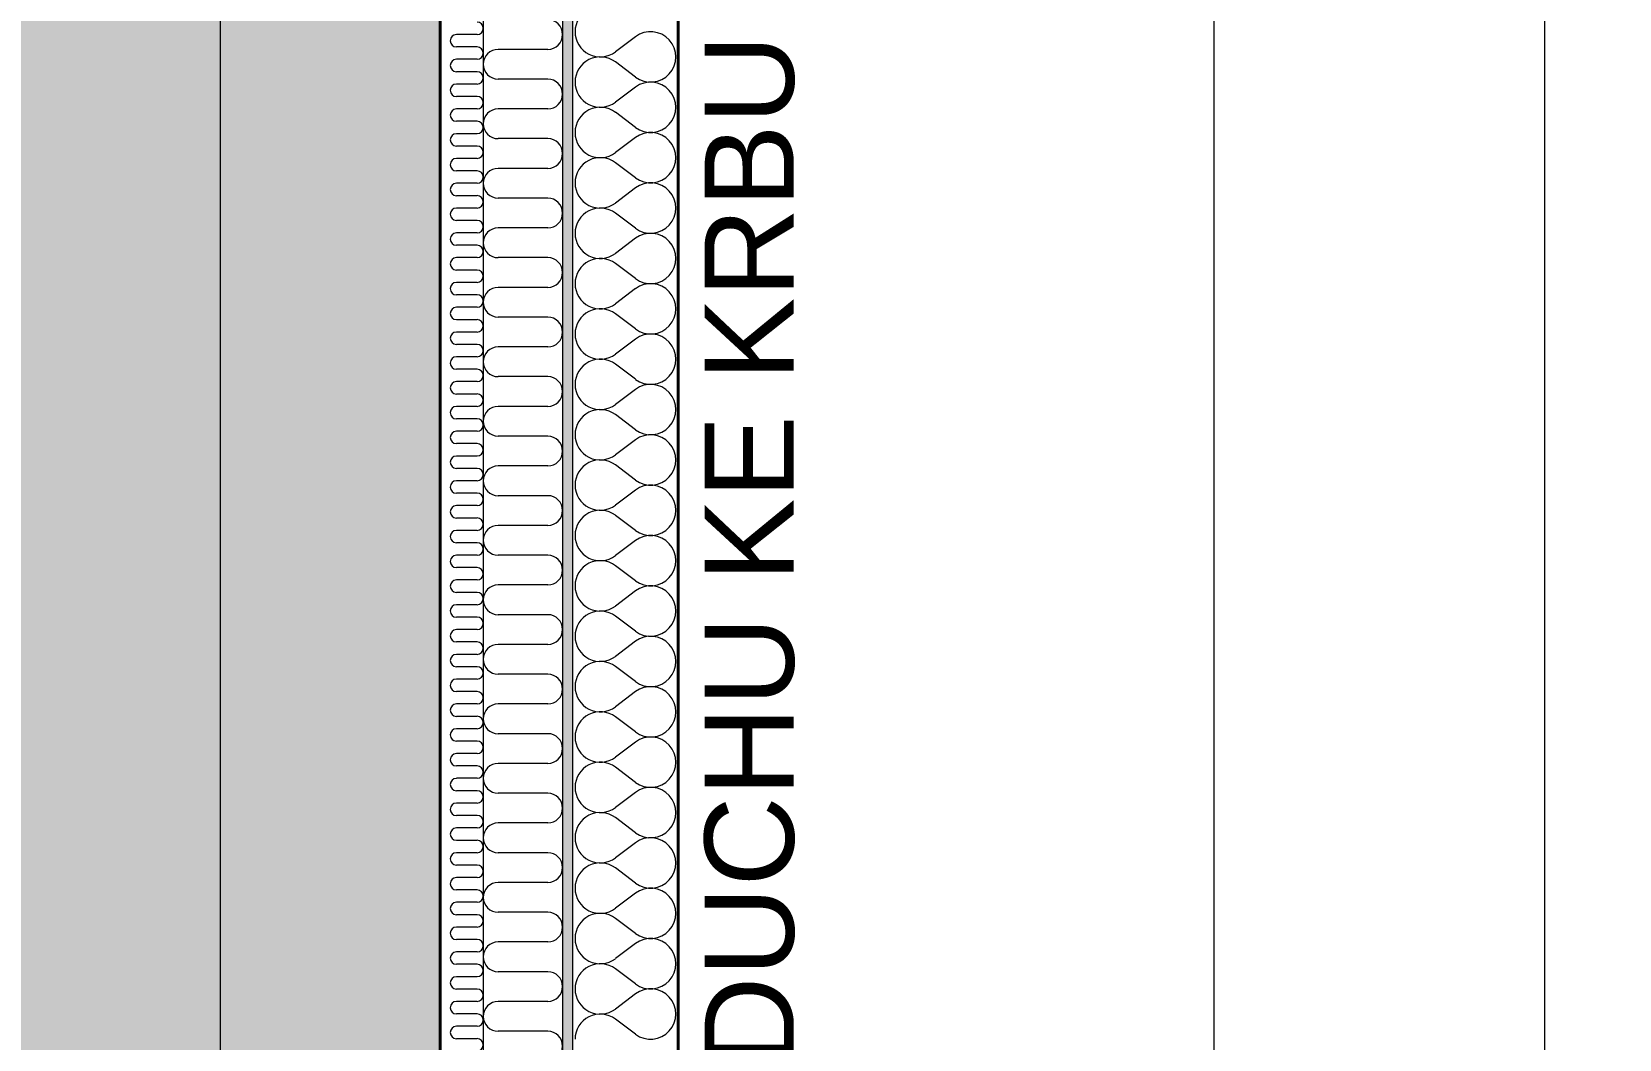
# Model space of a CAD drawing. Header units: millimetres. Extents: x -3100 to 17162, y -19566 to 10100.
# Drawn here: x 13482 to 15883, y -3657 to -2133 of the extents above; entities that cross this region are included whole.
import ezdxf

# ---------------------------------------------------------------- set-up
doc = ezdxf.new("R2010")
doc.units = ezdxf.units.MM
doc.header["$MEASUREMENT"] = 0
doc.linetypes.add('Wipeout_Contour', pattern=[1000, 0, -1000])
for name, color, linetype in [('Externí - kresby a obrázky', 7, 'Continuous'), ('Konstrukce - svislé nosné', 7, 'Continuous'), ('Konstrukce – Dělicí čáry vrstev', 7, 'Continuous'), ('Kóty - SP', 7, 'Continuous'), ('Výplně – Řezové', 7, 'Continuous'), ('Zóny', 7, 'Continuous')]:
    doc.layers.add(name, color=color, linetype=linetype)
doc.styles.add('GENEROVANÝ_STYL_1', font='Arial.ttf')
doc.dimstyles.new('GENEROVANÝ_STYL__1', dxfattribs={"dimtxt": 134.999996, "dimasz": 114, "dimexe": 0.18, "dimexo": 0.0625, "dimgap": 0, "dimtad": 1, "dimtih": 1, "dimtoh": 1, "dimdec": 0, "dimzin": 0, "dimdsep": 46, "dimtxsty": 'GENEROVANÝ_STYL_1', "dimblk": 'ARROWHEAD_2', "dimblk1": 'ARROWHEAD_2', "dimblk2": 'ARROWHEAD_2', "dimcen": 0.09, "dimse1": 1, "dimse2": 1, "dimclrd": 256, "dimclre": 256, "dimclrt": 256, "dimazin": 0, "dimtfac": 1, "dimtdec": 4, "dimtmove": 0, "dimatfit": 3, "dimfxl": 1, "dimtolj": 1, "dimtzin": 0, "dimarcsym": 0})
doc.dimstyles.new('GENEROVANÝ_STYL__2', dxfattribs={"dimtxt": 134.999996, "dimasz": 114, "dimexe": 0.18, "dimexo": 0.0625, "dimgap": 0, "dimtad": 1, "dimdec": 0, "dimzin": 0, "dimdsep": 46, "dimtxsty": 'GENEROVANÝ_STYL_1', "dimblk": 'ARROWHEAD_2', "dimblk1": 'ARROWHEAD_2', "dimblk2": 'ARROWHEAD_2', "dimcen": 0.09, "dimse1": 1, "dimse2": 1, "dimclrd": 256, "dimclre": 256, "dimclrt": 256, "dimazin": 0, "dimtfac": 1, "dimtdec": 4, "dimtmove": 0, "dimatfit": 3, "dimfxl": 1, "dimtolj": 1, "dimtzin": 0, "dimarcsym": 0})
doc.dimstyles.new('GENEROVANÝ_STYL__4', dxfattribs={"dimtxt": 134.999996, "dimasz": 114, "dimexe": 0.18, "dimexo": 0.0625, "dimgap": 0, "dimtad": 1, "dimtih": 1, "dimtoh": 1, "dimdec": 0, "dimzin": 0, "dimdsep": 46, "dimtxsty": 'GENEROVANÝ_STYL_1', "dimblk": 'ARROWHEAD_2', "dimblk1": 'ARROWHEAD_2', "dimblk2": 'ARROWHEAD_2', "dimcen": 0.09, "dimse1": 1, "dimse2": 1, "dimclrd": 256, "dimclre": 256, "dimclrt": 256, "dimazin": 0, "dimtfac": 1, "dimtdec": 4, "dimtmove": 2, "dimatfit": 3, "dimfxl": 1, "dimtolj": 1, "dimtzin": 0, "dimarcsym": 0})
pattern_1 = [(0, (0, 0), (0, 56.25), [0, -56.25])]

# ---------------------------------------------------------------- blocks, each defined once
blk = doc.blocks.new('Obývací pokoj + KK_1.04_5', base_point=(11400, 3454))
at = {"layer": 'Zóny', "linetype": 'Continuous', "lineweight": 0, "true_color": 0xffffff}
blk.add_hatch(color=7, dxfattribs=at).paths.add_polyline_path([(9000, 4200), (9000, 2900), (8385, 2900), (8385, 0), (9000, 0), (9000, -5080), (14100, -5080), (14100, 4200)])
blk = doc.blocks.new('*X82')
at = {"layer": 'Výplně – Řezové', "color": 53, "linetype": 'Continuous', "lineweight": 13, "true_color": 0xeccf4f}
for p, q in [((14155.6, -2137.5), (14124.4, -2137.5)), ((14155.6, -2156.3), (14124.4, -2156.3)), ((14155.6, -2175), (14124.4, -2175)), ((14155.6, -2193.8), (14124.4, -2193.8)), ((14155.6, -2212.5), (14124.4, -2212.5)), ((14155.6, -2231.3), (14124.4, -2231.3)), ((14155.6, -2250), (14124.4, -2250)), ((14155.6, -2268.8), (14124.4, -2268.8)), ((14155.6, -2287.5), (14124.4, -2287.5)), ((14155.6, -2306.3), (14124.4, -2306.3)), ((14155.6, -2325), (14124.4, -2325)), ((14155.6, -2343.8), (14124.4, -2343.8)), ((14155.6, -2362.5), (14124.4, -2362.5)), ((14155.6, -2381.3), (14124.4, -2381.3)), ((14155.6, -2400), (14124.4, -2400)), ((14155.6, -2418.8), (14124.4, -2418.8)), ((14155.6, -2437.5), (14124.4, -2437.5)), ((14155.6, -2456.3), (14124.4, -2456.3)), ((14155.6, -2475), (14124.4, -2475)), ((14155.6, -2493.8), (14124.4, -2493.8)), ((14155.6, -2512.5), (14124.4, -2512.5)), ((14155.6, -2531.3), (14124.4, -2531.3)), ((14155.6, -2550), (14124.4, -2550)), ((14155.6, -2568.8), (14124.4, -2568.8)), ((14155.6, -2587.5), (14124.4, -2587.5)), ((14155.6, -2606.3), (14124.4, -2606.3)), ((14155.6, -2625), (14124.4, -2625)), ((14155.6, -2643.8), (14124.4, -2643.8)), ((14155.6, -2662.5), (14124.4, -2662.5)), ((14155.6, -2681.3), (14124.4, -2681.3)), ((14155.6, -2700), (14124.4, -2700)), ((14155.6, -2718.8), (14124.4, -2718.8)), ((14155.6, -2737.5), (14124.4, -2737.5)), ((14155.6, -2756.3), (14124.4, -2756.3)), ((14155.6, -2775), (14124.4, -2775)), ((14155.6, -2793.8), (14124.4, -2793.8)), ((14155.6, -2812.5), (14124.4, -2812.5)), ((14155.6, -2831.3), (14124.4, -2831.3)), ((14155.6, -2850), (14124.4, -2850)), ((14155.6, -2868.8), (14124.4, -2868.8)), ((14155.6, -2887.5), (14124.4, -2887.5)), ((14155.6, -2906.3), (14124.4, -2906.3)), ((14155.6, -2925), (14124.4, -2925)), ((14155.6, -2943.8), (14124.4, -2943.8)), ((14155.6, -2962.5), (14124.4, -2962.5)), ((14155.6, -2981.3), (14124.4, -2981.3)), ((14155.6, -3000), (14124.4, -3000)), ((14155.6, -3018.8), (14124.4, -3018.8)), ((14155.6, -3037.5), (14124.4, -3037.5)), ((14155.6, -3056.3), (14124.4, -3056.3)), ((14155.6, -3075), (14124.4, -3075)), ((14155.6, -3093.8), (14124.4, -3093.8)), ((14155.6, -3112.5), (14124.4, -3112.5)), ((14155.6, -3131.3), (14124.4, -3131.3)), ((14155.6, -3150), (14124.4, -3150)), ((14155.6, -3168.8), (14124.4, -3168.8)), ((14155.6, -3187.5), (14124.4, -3187.5)), ((14155.6, -3206.3), (14124.4, -3206.3)), ((14155.6, -3225), (14124.4, -3225)), ((14155.6, -3243.8), (14124.4, -3243.8)), ((14155.6, -3262.5), (14124.4, -3262.5)), ((14155.6, -3281.3), (14124.4, -3281.3)), ((14155.6, -3300), (14124.4, -3300)), ((14155.6, -3318.8), (14124.4, -3318.8)), ((14155.6, -3337.5), (14124.4, -3337.5)), ((14155.6, -3356.3), (14124.4, -3356.3)), ((14155.6, -3375), (14124.4, -3375)), ((14155.6, -3393.8), (14124.4, -3393.8)), ((14155.6, -3412.5), (14124.4, -3412.5)), ((14155.6, -3431.3), (14124.4, -3431.3)), ((14155.6, -3450), (14124.4, -3450)), ((14155.6, -3468.8), (14124.4, -3468.8)), ((14155.6, -3487.5), (14124.4, -3487.5)), ((14155.6, -3506.3), (14124.4, -3506.3)), ((14155.6, -3525), (14124.4, -3525)), ((14155.6, -3543.8), (14124.4, -3543.8)), ((14155.6, -3562.5), (14124.4, -3562.5)), ((14155.6, -3581.3), (14124.4, -3581.3)), ((14155.6, -3600), (14124.4, -3600)), ((14155.6, -3618.8), (14124.4, -3618.8)), ((14155.6, -3637.5), (14124.4, -3637.5)), ((14155.6, -3656.3), (14124.4, -3656.3))]:
    blk.add_line(p, q, dxfattribs=at)
for centre, start, end in [((14155.6, -2128.1), 270, 90), ((14124.4, -2146.9), 90, 270), ((14155.6, -2165.6), 270, 90), ((14124.4, -2184.4), 90, 270), ((14155.6, -2203.1), 270, 90), ((14124.4, -2221.9), 90, 270), ((14155.6, -2240.6), 270, 90), ((14124.4, -2259.4), 90, 270), ((14155.6, -2278.1), 270, 90), ((14124.4, -2296.9), 90, 270), ((14124.4, -2334.4), 90, 270), ((14155.6, -2315.6), 270, 90), ((14155.6, -2353.1), 270, 90), ((14124.4, -2371.9), 90, 270), ((14124.4, -2409.4), 90, 270), ((14155.6, -2390.6), 270, 90), ((14155.6, -2428.1), 270, 90), ((14124.4, -2446.9), 90, 270), ((14155.6, -2465.6), 270, 90), ((14124.4, -2484.4), 90, 270), ((14155.6, -2503.1), 270, 90), ((14124.4, -2521.9), 90, 270), ((14155.6, -2540.6), 270, 90), ((14124.4, -2559.4), 90, 270), ((14155.6, -2578.1), 270, 90), ((14124.4, -2596.9), 90, 270), ((14155.6, -2615.6), 270, 90), ((14124.4, -2634.4), 90, 270), ((14124.4, -2671.9), 90, 270), ((14155.6, -2653.1), 270, 90), ((14155.6, -2690.6), 270, 90), ((14124.4, -2709.4), 90, 270), ((14155.6, -2728.1), 270, 90), ((14124.4, -2746.9), 90, 270), ((14155.6, -2765.6), 270, 90), ((14124.4, -2784.4), 90, 270), ((14155.6, -2803.1), 270, 90), ((14124.4, -2821.9), 90, 270), ((14155.6, -2840.6), 270, 90), ((14124.4, -2859.4), 90, 270), ((14155.6, -2878.1), 270, 90), ((14124.4, -2896.9), 90, 270), ((14124.4, -2934.4), 90, 270), ((14155.6, -2915.6), 270, 90), ((14155.6, -2953.1), 270, 90), ((14124.4, -2971.9), 90, 270), ((14124.4, -3009.4), 90, 270), ((14155.6, -2990.6), 270, 90), ((14155.6, -3028.1), 270, 90), ((14124.4, -3046.9), 90, 270), ((14155.6, -3065.6), 270, 90), ((14124.4, -3084.4), 90, 270), ((14155.6, -3103.1), 270, 90), ((14124.4, -3121.9), 90, 270), ((14155.6, -3140.6), 270, 90), ((14124.4, -3159.4), 90, 270), ((14155.6, -3178.1), 270, 90), ((14124.4, -3196.9), 90, 270), ((14155.6, -3215.6), 270, 90), ((14124.4, -3234.4), 90, 270), ((14124.4, -3271.9), 90, 270), ((14155.6, -3253.1), 270, 90), ((14155.6, -3290.6), 270, 90), ((14124.4, -3309.4), 90, 270), ((14155.6, -3328.1), 270, 90), ((14124.4, -3346.9), 90, 270), ((14155.6, -3365.6), 270, 90), ((14124.4, -3384.4), 90, 270), ((14155.6, -3403.1), 270, 90), ((14124.4, -3421.9), 90, 270), ((14155.6, -3440.6), 270, 90), ((14124.4, -3459.4), 90, 270), ((14155.6, -3478.1), 270, 90), ((14124.4, -3496.9), 90, 270), ((14124.4, -3534.4), 90, 270), ((14155.6, -3515.6), 270, 90), ((14155.6, -3553.1), 270, 90), ((14124.4, -3571.9), 90, 270), ((14124.4, -3609.4), 90, 270), ((14155.6, -3590.6), 270, 90), ((14155.6, -3628.1), 270, 90), ((14124.4, -3646.9), 90, 270), ((14155.6, -3665.6), 270, 90)]:
    blk.add_arc(centre, 9.38, start, end, dxfattribs=at)
blk = doc.blocks.new('*X86')
at = {"layer": 'Výplně – Řezové', "color": 53, "linetype": 'Continuous', "lineweight": 13, "true_color": 0xeccf4f}
for p, q in [((14262.5, -2160), (14187.5, -2160)), ((14262.5, -2205), (14187.5, -2205)), ((14262.5, -2250), (14187.5, -2250)), ((14262.5, -2295), (14187.5, -2295)), ((14262.5, -2340), (14187.5, -2340)), ((14262.5, -2385), (14187.5, -2385)), ((14262.5, -2430), (14187.5, -2430)), ((14262.5, -2475), (14187.5, -2475)), ((14262.5, -2520), (14187.5, -2520)), ((14262.5, -2565), (14187.5, -2565)), ((14262.5, -2610), (14187.5, -2610)), ((14262.5, -2655), (14187.5, -2655)), ((14262.5, -2700), (14187.5, -2700)), ((14262.5, -2745), (14187.5, -2745)), ((14262.5, -2790), (14187.5, -2790)), ((14262.5, -2835), (14187.5, -2835)), ((14262.5, -2880), (14187.5, -2880)), ((14262.5, -2925), (14187.5, -2925)), ((14262.5, -2970), (14187.5, -2970)), ((14262.5, -3015), (14187.5, -3015)), ((14262.5, -3060), (14187.5, -3060)), ((14262.5, -3105), (14187.5, -3105)), ((14262.5, -3150), (14187.5, -3150)), ((14262.5, -3195), (14187.5, -3195)), ((14262.5, -3240), (14187.5, -3240)), ((14262.5, -3285), (14187.5, -3285)), ((14262.5, -3330), (14187.5, -3330)), ((14262.5, -3375), (14187.5, -3375)), ((14262.5, -3420), (14187.5, -3420)), ((14262.5, -3465), (14187.5, -3465)), ((14262.5, -3510), (14187.5, -3510)), ((14262.5, -3555), (14187.5, -3555)), ((14262.5, -3600), (14187.5, -3600)), ((14262.5, -3645), (14187.5, -3645))]:
    blk.add_line(p, q, dxfattribs=at)
for centre, start, end in [((14262.5, -2137.5), 270, 90), ((14187.5, -2182.5), 90, 270), ((14262.5, -2227.5), 270, 90), ((14187.5, -2272.5), 90, 270), ((14262.5, -2317.5), 270, 90), ((14187.5, -2362.5), 90, 270), ((14262.5, -2407.5), 270, 90), ((14187.5, -2452.5), 90, 270), ((14262.5, -2497.5), 270, 90), ((14187.5, -2542.5), 90, 270), ((14262.5, -2587.5), 270, 90), ((14187.5, -2632.5), 90, 270), ((14262.5, -2677.5), 270, 90), ((14187.5, -2722.5), 90, 270), ((14262.5, -2767.5), 270, 90), ((14187.5, -2812.5), 90, 270), ((14262.5, -2857.5), 270, 90), ((14187.5, -2902.5), 90, 270), ((14262.5, -2947.5), 270, 90), ((14187.5, -2992.5), 90, 270), ((14262.5, -3037.5), 270, 90), ((14187.5, -3082.5), 90, 270), ((14262.5, -3127.5), 270, 90), ((14187.5, -3172.5), 90, 270), ((14262.5, -3217.5), 270, 90), ((14187.5, -3262.5), 90, 270), ((14262.5, -3307.5), 270, 90), ((14187.5, -3352.5), 90, 270), ((14262.5, -3397.5), 270, 90), ((14187.5, -3442.5), 90, 270), ((14262.5, -3487.5), 270, 90), ((14187.5, -3532.5), 90, 270), ((14262.5, -3577.5), 270, 90), ((14187.5, -3622.5), 90, 270), ((14262.5, -3667.5), 270, 90)]:
    blk.add_arc(centre, 22.5, start, end, dxfattribs=at)
blk = doc.blocks.new('*X91')
at = {"layer": 'Výplně – Řezové', "color": 53, "linetype": 'Continuous', "lineweight": 13, "true_color": 0xeccf4f}
for p, q in [((14395.2, -2141), (14364.8, -2163.8)), ((14395.2, -2201.9), (14364.8, -2179)), ((14395.2, -2217.1), (14364.8, -2240)), ((14395.2, -2278.1), (14364.8, -2255.2)), ((14395.2, -2293.3), (14364.8, -2316.2)), ((14395.2, -2354.3), (14364.8, -2331.4)), ((14395.2, -2369.5), (14364.8, -2392.4)), ((14395.2, -2430.5), (14364.8, -2407.6)), ((14395.2, -2445.7), (14364.8, -2468.6)), ((14395.2, -2506.7), (14364.8, -2483.8)), ((14395.2, -2521.9), (14364.8, -2544.8)), ((14395.2, -2582.9), (14364.8, -2560)), ((14395.2, -2598.1), (14364.8, -2621)), ((14395.2, -2659), (14364.8, -2636.2)), ((14395.2, -2674.3), (14364.8, -2697.1)), ((14395.2, -2735.2), (14364.8, -2712.4)), ((14395.2, -2750.5), (14364.8, -2773.3)), ((14395.2, -2811.4), (14364.8, -2788.6)), ((14395.2, -2826.7), (14364.8, -2849.5)), ((14395.2, -2887.6), (14364.8, -2864.8)), ((14395.2, -2902.9), (14364.8, -2925.7)), ((14395.2, -2963.8), (14364.8, -2941)), ((14395.2, -2979), (14364.8, -3001.9)), ((14395.2, -3040), (14364.8, -3017.1)), ((14395.2, -3055.2), (14364.8, -3078.1)), ((14395.2, -3116.2), (14364.8, -3093.3)), ((14395.2, -3131.4), (14364.8, -3154.3)), ((14395.2, -3192.4), (14364.8, -3169.5)), ((14395.2, -3207.6), (14364.8, -3230.5)), ((14395.2, -3268.6), (14364.8, -3245.7)), ((14395.2, -3283.8), (14364.8, -3306.7)), ((14395.2, -3344.8), (14364.8, -3321.9)), ((14395.2, -3360), (14364.8, -3382.9)), ((14395.2, -3421), (14364.8, -3398.1)), ((14395.2, -3436.2), (14364.8, -3459)), ((14395.2, -3497.1), (14364.8, -3474.3)), ((14395.2, -3512.4), (14364.8, -3535.2)), ((14395.2, -3573.3), (14364.8, -3550.5)), ((14395.2, -3588.6), (14364.8, -3611.4)), ((14395.2, -3649.5), (14364.8, -3626.7))]:
    blk.add_line(p, q, dxfattribs=at)
for centre, start, end in [((14341.9, -2133.3), 53.1301, 180), ((14341.9, -2133.3), 180, 306.8699), ((14418.1, -2171.4), 233.1301, 126.8699), ((14341.9, -2209.5), 53.1301, 180), ((14341.9, -2209.5), 180, 306.8699), ((14418.1, -2247.6), 233.1301, 126.8699), ((14341.9, -2285.7), 53.1301, 180), ((14341.9, -2285.7), 180, 306.8699), ((14418.1, -2323.8), 233.1301, 126.8699), ((14341.9, -2361.9), 53.1301, 180), ((14341.9, -2361.9), 180, 306.8699), ((14418.1, -2400), 233.1301, 126.8699), ((14341.9, -2438.1), 53.1301, 180), ((14341.9, -2438.1), 180, 306.8699), ((14418.1, -2476.2), 233.1301, 126.8699), ((14341.9, -2514.3), 53.1301, 180), ((14341.9, -2514.3), 180, 306.8699), ((14418.1, -2552.4), 233.1301, 126.8699), ((14341.9, -2590.5), 53.1301, 180), ((14341.9, -2590.5), 180, 306.8699), ((14418.1, -2628.6), 233.1301, 126.8699), ((14341.9, -2666.7), 53.1301, 180), ((14341.9, -2666.7), 180, 306.8699), ((14418.1, -2704.8), 233.1301, 126.8699), ((14341.9, -2742.9), 53.1301, 180), ((14341.9, -2742.9), 180, 306.8699), ((14418.1, -2781), 233.1301, 126.8699), ((14341.9, -2819), 53.1301, 180), ((14341.9, -2819), 180, 306.8699), ((14418.1, -2857.1), 233.1301, 126.8699), ((14341.9, -2895.2), 53.1301, 180), ((14341.9, -2895.2), 180, 306.8699), ((14418.1, -2933.3), 233.1301, 126.8699), ((14341.9, -2971.4), 53.1301, 180), ((14341.9, -2971.4), 180, 306.8699), ((14418.1, -3009.5), 233.1301, 126.8699), ((14341.9, -3047.6), 53.1301, 180), ((14341.9, -3047.6), 180, 306.8699), ((14418.1, -3085.7), 233.1301, 126.8699), ((14341.9, -3123.8), 53.1301, 180), ((14341.9, -3123.8), 180, 306.8699), ((14418.1, -3161.9), 233.1301, 126.8699), ((14341.9, -3200), 53.1301, 180), ((14341.9, -3200), 180, 306.8699), ((14418.1, -3238.1), 233.1301, 126.8699), ((14341.9, -3276.2), 53.1301, 180), ((14341.9, -3276.2), 180, 306.8699), ((14418.1, -3314.3), 233.1301, 126.8699), ((14341.9, -3352.4), 53.1301, 180), ((14341.9, -3352.4), 180, 306.8699), ((14418.1, -3390.5), 233.1301, 126.8699), ((14341.9, -3428.6), 53.1301, 180), ((14341.9, -3428.6), 180, 306.8699), ((14418.1, -3466.7), 233.1301, 126.8699), ((14341.9, -3504.8), 53.1301, 180), ((14341.9, -3504.8), 180, 306.8699), ((14418.1, -3542.9), 233.1301, 126.8699), ((14341.9, -3581), 53.1301, 180), ((14341.9, -3581), 180, 306.8699), ((14418.1, -3619), 233.1301, 126.8699), ((14341.9, -3657.1), 53.1301, 180)]:
    blk.add_arc(centre, 38.1, start, end, dxfattribs=at)
blk = doc.blocks.new('Zeď_4', base_point=(14100, 7400))
at = {"color": 254, "linetype": 'Wipeout_Contour', "lineweight": 0, "ltscale": 58209.961417}
blk.add_wipeout([(14100, -5080), (14115, -5080), (14115, -299.9), (14100, -299.9)], dxfattribs=at).dxf.layer = 'Výplně – Řezové'
at = {"layer": 'Výplně – Řezové', "linetype": 'Continuous', "lineweight": 13, "true_color": 0xa8a8a8}
h = blk.add_hatch(dxfattribs=at)
h.set_pattern_fill('Sádra', color=253, style=0, pattern_type=2)
h.set_pattern_definition(pattern_1)
h.paths.add_polyline_path([(14100, -5080), (14115, -5080), (14115, -299.9), (14100, -299.9)])
at = {"layer": 'Konstrukce - svislé nosné', "color": 7, "linetype": 'Continuous', "lineweight": 40, "flags": 128}
blk.add_lwpolyline([(14100, -299.9), (14100, -5080)], dxfattribs=at)
at = {"color": 254, "linetype": 'Wipeout_Contour', "lineweight": 0, "ltscale": 58346.271946}
blk.add_wipeout([(14115, -299.9), (14115, -5095), (14165, -5095), (14165, -299.9)], dxfattribs=at).dxf.layer = 'Výplně – Řezové'
at = {"layer": 'Konstrukce - svislé nosné', "color": 7, "lineweight": 40}
blk.add_blockref('*X82', (0, 0), dxfattribs=at)
at = {"color": 254, "linetype": 'Wipeout_Contour', "lineweight": 0, "ltscale": 62300.175412}
blk.add_wipeout([(14165, -299.9), (14165, -9165), (14285, -9165), (14285, -299.9)], dxfattribs=at).dxf.layer = 'Výplně – Řezové'
at = {"layer": 'Konstrukce – Dělicí čáry vrstev', "color": 7, "linetype": 'Continuous', "lineweight": 13}
blk.add_line((14165, -299.9), (14165, -9165), dxfattribs=at)
at = {"layer": 'Konstrukce - svislé nosné', "color": 7, "lineweight": 40}
blk.add_blockref('*X86', (0, 0), dxfattribs=at)
at = {"color": 254, "linetype": 'Wipeout_Contour', "lineweight": 0, "ltscale": 62678.798351}
blk.add_wipeout([(14285, -299.9), (14285, -9285), (14300, -9285), (14300, -299.9)], dxfattribs=at).dxf.layer = 'Výplně – Řezové'
at = {"layer": 'Výplně – Řezové', "linetype": 'Continuous', "lineweight": 13, "true_color": 0xa8a8a8}
h = blk.add_hatch(dxfattribs=at)
h.set_pattern_fill('Sádra', color=253, style=0, pattern_type=2)
h.set_pattern_definition(pattern_1)
h.paths.add_polyline_path([(14285, -299.9), (14285, -9285), (14300, -9285), (14300, -299.9)])
at = {"layer": 'Konstrukce – Dělicí čáry vrstev', "color": 7, "linetype": 'Continuous', "lineweight": 13}
blk.add_line((14285, -299.9), (14285, -9285), dxfattribs=at)
at = {"color": 254, "linetype": 'Wipeout_Contour', "lineweight": 0, "ltscale": 63017.037636}
blk.add_wipeout([(14460, -299.9), (14300, -299.9), (14300, -9300), (14460, -9300)], dxfattribs=at).dxf.layer = 'Výplně – Řezové'
at = {"layer": 'Konstrukce - svislé nosné', "color": 7, "linetype": 'Continuous', "lineweight": 40, "flags": 128}
blk.add_lwpolyline([(14460, -9460), (14460, -299.9)], dxfattribs=at)
at = {"layer": 'Konstrukce – Dělicí čáry vrstev', "color": 7, "linetype": 'Continuous', "lineweight": 13}
blk.add_line((14300, -299.9), (14300, -9300), dxfattribs=at)
at = {"layer": 'Konstrukce - svislé nosné', "color": 7, "lineweight": 40}
blk.add_blockref('*X91', (0, 0), dxfattribs=at)
blk = doc.blocks.new('*D366')
at = {"layer": 'Kóty - SP', "color": 146, "linetype": 'Continuous', "lineweight": 13, "true_color": 0x1a4f6e}
for p, q in [((-360, -11633), (-360, -11408)), ((14460, -11633), (14460, -11408)), ((-316.7, -11445.5), (-403.3, -11595.5)), ((14416.7, -11595.5), (14503.3, -11445.5)), ((-433.4, -11520.5), (-360, -11520.5)), ((-360, -11520.5), (14460, -11520.5)), ((14460, -11520.5), (14533.3, -11520.5))]:
    blk.add_line(p, q, dxfattribs=at)
at = {"layer": 'Kóty - SP', "color": 146, "lineweight": 13, "true_color": 0x1a4f6e, "insert": (6766.9, -11493.5), "char_height": 135, "attachment_point": 7, "style": 'GENEROVANÝ_STYL_1'}
blk.add_mtext('\\A1;{\\pql;\\fArial|b0|i0|c0|p0;\\W1.000000;14\xa0820}', dxfattribs=at)
blk = doc.blocks.new('ARROWHEAD_2')
at = {"color": 0, "linetype": 'Continuous', "lineweight": 0}
for p, q in [((-0.378, -0.655), (0.378, 0.655)), ((0, 0), (-1, 0))]:
    blk.add_line(p, q, dxfattribs=at)
blk = doc.blocks.new('*D367')
at = {"layer": 'Kóty - SP', "color": 146, "linetype": 'Continuous', "lineweight": 13, "true_color": 0x1a4f6e}
for p, q in [((15270.5, -299.9), (15270.5, 600.1)), ((15195.5, -256.6), (15345.5, -343.2)), ((15383, -299.9), (15158, -299.9)), ((15270.5, -9460), (15270.5, -299.9)), ((15195.5, -9416.7), (15345.5, -9503.3)), ((15383, -9460), (15158, -9460)), ((15270.5, -9533.3), (15270.5, -9460))]:
    blk.add_line(p, q, dxfattribs=at)
at = {"layer": 'Kóty - SP', "color": 146, "lineweight": 13, "true_color": 0x1a4f6e, "insert": (15243.5, -5111.6), "char_height": 135, "attachment_point": 7, "rotation": 90, "style": 'GENEROVANÝ_STYL_1'}
blk.add_mtext('\\A1;{\\pql;\\fArial|b0|i0|c0|p0;\\W1.000000;9\xa0160}', dxfattribs=at)
blk = doc.blocks.new('*D372')
at = {"layer": 'Kóty - SP', "color": 146, "linetype": 'Continuous', "lineweight": 13, "true_color": 0x1a4f6e}
for p, q in [((15770.5, 7760), (15770.5, 7833.3)), ((15845.5, 7716.7), (15695.5, 7803.3)), ((15883, 7760), (15658, 7760)), ((15770.5, -9460), (15770.5, 7760)), ((15695.5, -9416.7), (15845.5, -9503.3)), ((15883, -9460), (15658, -9460)), ((15770.5, -9533.3), (15770.5, -9460))]:
    blk.add_line(p, q, dxfattribs=at)
at = {"layer": 'Kóty - SP', "color": 146, "lineweight": 13, "true_color": 0x1a4f6e, "insert": (15743.5, -1133.1), "char_height": 135, "attachment_point": 7, "rotation": 90, "style": 'GENEROVANÝ_STYL_1'}
blk.add_mtext('\\A1;{\\pql;\\fArial|b0|i0|c0|p0;\\W1.000000;17\xa0220}', dxfattribs=at)
blk = doc.blocks.new('*D390')
at = {"layer": 'Kóty - SP', "color": 146, "linetype": 'Continuous', "lineweight": 13, "true_color": 0x1a4f6e}
for p, q in [((13767.5, 7400), (13767.5, 7473.3)), ((13842.5, 7356.7), (13692.5, 7443.3)), ((13880, 7400), (13655, 7400)), ((13767.5, -5080), (13767.5, 7400)), ((13692.5, -5036.7), (13842.5, -5123.3)), ((13880, -5080), (13655, -5080)), ((13767.5, -5153.3), (13767.5, -5080))]:
    blk.add_line(p, q, dxfattribs=at)
at = {"layer": 'Kóty - SP', "color": 146, "lineweight": 13, "true_color": 0x1a4f6e, "insert": (13740.5, 876.9), "char_height": 135, "attachment_point": 7, "rotation": 90, "style": 'GENEROVANÝ_STYL_1'}
blk.add_mtext('\\A1;{\\pql;\\fArial|b0|i0|c0|p0;\\W1.000000;12\xa0480}', dxfattribs=at)
blk = doc.blocks.new('*D391')
at = {"layer": 'Kóty - SP', "color": 146, "linetype": 'Continuous', "lineweight": 13, "true_color": 0x1a4f6e}
for p, q in [((12000, -8312.5), (12000, -8087.5)), ((14100, -8312.5), (14100, -8087.5)), ((12043.3, -8125), (11956.7, -8275)), ((14143.3, -8125), (14056.7, -8275)), ((11926.7, -8200), (12000, -8200)), ((12000, -8200), (14100, -8200))]:
    blk.add_line(p, q, dxfattribs=at)
at = {"layer": 'Kóty - SP', "color": 146, "lineweight": 13, "true_color": 0x1a4f6e, "insert": (12818.3, -8173), "char_height": 135, "attachment_point": 7, "style": 'GENEROVANÝ_STYL_1'}
blk.add_mtext('\\A1;{\\pql;\\fArial|b0|i0|c0|p0;\\W1.000000;2\xa0100}', dxfattribs=at)
blk = doc.blocks.new('*D392')
at = {"layer": 'Kóty - SP', "color": 146, "linetype": 'Continuous', "lineweight": 13, "true_color": 0x1a4f6e}
for p, q in [((14100, -8312.5), (14100, -8087.5)), ((14460, -8312.5), (14460, -8087.5)), ((14143.3, -8125), (14056.7, -8275)), ((14416.7, -8275), (14503.3, -8125)), ((14100, -8200), (14460, -8200)), ((14460, -8200), (14533.3, -8200))]:
    blk.add_line(p, q, dxfattribs=at)
at = {"layer": 'Kóty - SP', "color": 146, "lineweight": 13, "true_color": 0x1a4f6e, "insert": (14504.9, -8173), "char_height": 135, "attachment_point": 7, "style": 'GENEROVANÝ_STYL_1'}
blk.add_mtext('\\A1;{\\pql;\\fArial|b0|i0|c0|p0;\\W1.000000;360}', dxfattribs=at)
blk = doc.blocks.new('*D402')
at = {"layer": 'Kóty - SP', "color": 146, "linetype": 'Continuous', "lineweight": 13, "true_color": 0x1a4f6e}
for p, q in [((12000, -6782.5), (12000, -6557.5)), ((14100, -6782.5), (14100, -6557.5)), ((12043.3, -6595), (11956.7, -6745)), ((14056.7, -6745), (14143.3, -6595)), ((12000, -6670), (14100, -6670)), ((14100, -6670), (14173.3, -6670))]:
    blk.add_line(p, q, dxfattribs=at)
at = {"layer": 'Kóty - SP', "color": 146, "lineweight": 13, "true_color": 0x1a4f6e, "insert": (12840.3, -6643), "char_height": 135, "attachment_point": 7, "style": 'GENEROVANÝ_STYL_1'}
blk.add_mtext('\\A1;{\\pql;\\fArial|b0|i0|c0|p0;\\W1.000000;2\xa0100}', dxfattribs=at)
blk = doc.blocks.new('*D461')
at = {"layer": 'Kóty - SP', "color": 146, "linetype": 'Continuous', "lineweight": 13, "true_color": 0x1a4f6e}
for p, q in [((9000, 656.8), (9000, 881.8)), ((14100, 656.8), (14100, 881.8)), ((9043.3, 844.3), (8956.7, 694.3)), ((14056.7, 694.3), (14143.3, 844.3)), ((9000, 769.3), (14100, 769.3)), ((14100, 769.3), (14173.3, 769.3))]:
    blk.add_line(p, q, dxfattribs=at)
at = {"layer": 'Kóty - SP', "color": 146, "lineweight": 13, "true_color": 0x1a4f6e, "insert": (11318.3, 796.3), "char_height": 135, "attachment_point": 7, "style": 'GENEROVANÝ_STYL_1'}
blk.add_mtext('\\A1;{\\pql;\\fArial|b0|i0|c0|p0;\\W1.000000;5\xa0100}', dxfattribs=at)
blk = doc.blocks.new('*D464')
at = {"layer": 'Kóty - SP', "color": 146, "linetype": 'Continuous', "lineweight": 13, "true_color": 0x1a4f6e}
for p, q in [((12004.8, -256.6), (12154.8, -343.2)), ((12192.3, -299.9), (11967.3, -299.9)), ((12079.8, -5080), (12079.8, -299.9)), ((12004.8, -5036.7), (12154.8, -5123.3)), ((12192.3, -5080), (11967.3, -5080)), ((12079.8, -5153.3), (12079.8, -5080))]:
    blk.add_line(p, q, dxfattribs=at)
at = {"layer": 'Kóty - SP', "color": 146, "lineweight": 13, "true_color": 0x1a4f6e, "insert": (12052.8, -2921.6), "char_height": 135, "attachment_point": 7, "rotation": 90, "style": 'GENEROVANÝ_STYL_1'}
blk.add_mtext('\\A1;{\\pql;\\fArial|b0|i0|c0|p0;\\W1.000000;4\xa0780}', dxfattribs=at)

msp = doc.modelspace()

# ---------------------------------------------------------------- linework, layer by layer
at = {"layer": 'Zóny', "color": 7, "linetype": 'Continuous', "lineweight": 0, "true_color": 0xffffff, "flags": 128}
msp.add_lwpolyline([(9000, 4200), (9000, 2900), (8385, 2900), (8385, 0), (9000, 0), (9000, -5080), (14100, -5080), (14100, 4200)], close=True, dxfattribs=at)

# ---------------------------------------------------------------- block references
at = {"layer": 'Zóny', "color": 7, "linetype": 'Continuous', "lineweight": 20}
msp.add_blockref('Obývací pokoj + KK_1.04_5', (11400, 3454), dxfattribs=at)

# ---------------------------------------------------------------- next in the draw order: block references
at = {"layer": 'Konstrukce - svislé nosné', "color": 7, "lineweight": 40}
msp.add_blockref('Zeď_4', (14100, 7400), dxfattribs=at)

# ---------------------------------------------------------------- next in the draw order: texts
at = {"layer": 'Externí - kresby a obrázky', "color": 7, "linetype": 'Continuous', "lineweight": 13, "insert": (14499.7, -3426.1), "char_height": 135, "attachment_point": 2, "rotation": 90, "style": 'GENEROVANÝ_STYL_1'}
msp.add_mtext('\\A1;{\\pqc;\\fArial|b0|i0|c0|p0;\\W1.000000;PŘÍVOD VZDUCHU KE KRBU}', dxfattribs=at)

# ---------------------------------------------------------------- next in the draw order: dimensions: what is measured, and where the dimension line sits
at = {"layer": 'Kóty - SP', "color": 146, "linetype": 'Continuous', "lineweight": 13, "true_color": 0x1a4f6e}
for base, p1, p2, picture, middle in [((15770.5, 7760), (14460, -9460), (14460, 7760), '*D372', (15676, -841.7)), ((13767.5, 7400), (14100, -5080), (14100, 7400), '*D390', (13673, 1168.3)), ((15270.5, -299.9), (14460, -9460), (14460, -299.9), '*D367', (15176, -4873.2)), ((12079.8, -299.9), (14100, -5080), (12700, -299.9), '*D464', (11985.3, -2683.2))]:
    dim = msp.add_linear_dim(base=base, p1=p1, p2=p2, angle=90, dimstyle='GENEROVANÝ_STYL__2', dxfattribs=at)
    dim.commit()
    dim.dimension.update_dxf_attribs({"geometry": picture, "text_midpoint": middle, "dimtype": 160, "text_rotation": 90})
for base, p1, p2, dimstyle, picture, middle in [((14100, 769.3), (9000, 0), (14100, -5080), 'GENEROVANÝ_STYL__1', '*D461', (11556.8, 863.8)), ((14460, -11520.5), (-360, -760), (14460, -9460), 'GENEROVANÝ_STYL__1', '*D366', (7058.3, -11426)), ((14100, -8200), (12000, -8700), (14100, -850), 'GENEROVANÝ_STYL__1', '*D391', (13056.8, -8105.5)), ((14100, -6670), (12000, -6765), (14100, -850), 'GENEROVANÝ_STYL__4', '*D402', (13078.8, -6575.5)), ((14460, -8200), (14100, -850), (14460, -850), 'GENEROVANÝ_STYL__4', '*D392', (14663.8, -8105.5))]:
    dim = msp.add_linear_dim(base=base, p1=p1, p2=p2, dimstyle=dimstyle, dxfattribs=at)
    dim.commit()
    dim.dimension.update_dxf_attribs({"geometry": picture, "text_midpoint": middle, "dimtype": 160})

doc.saveas('drawing.dxf')
